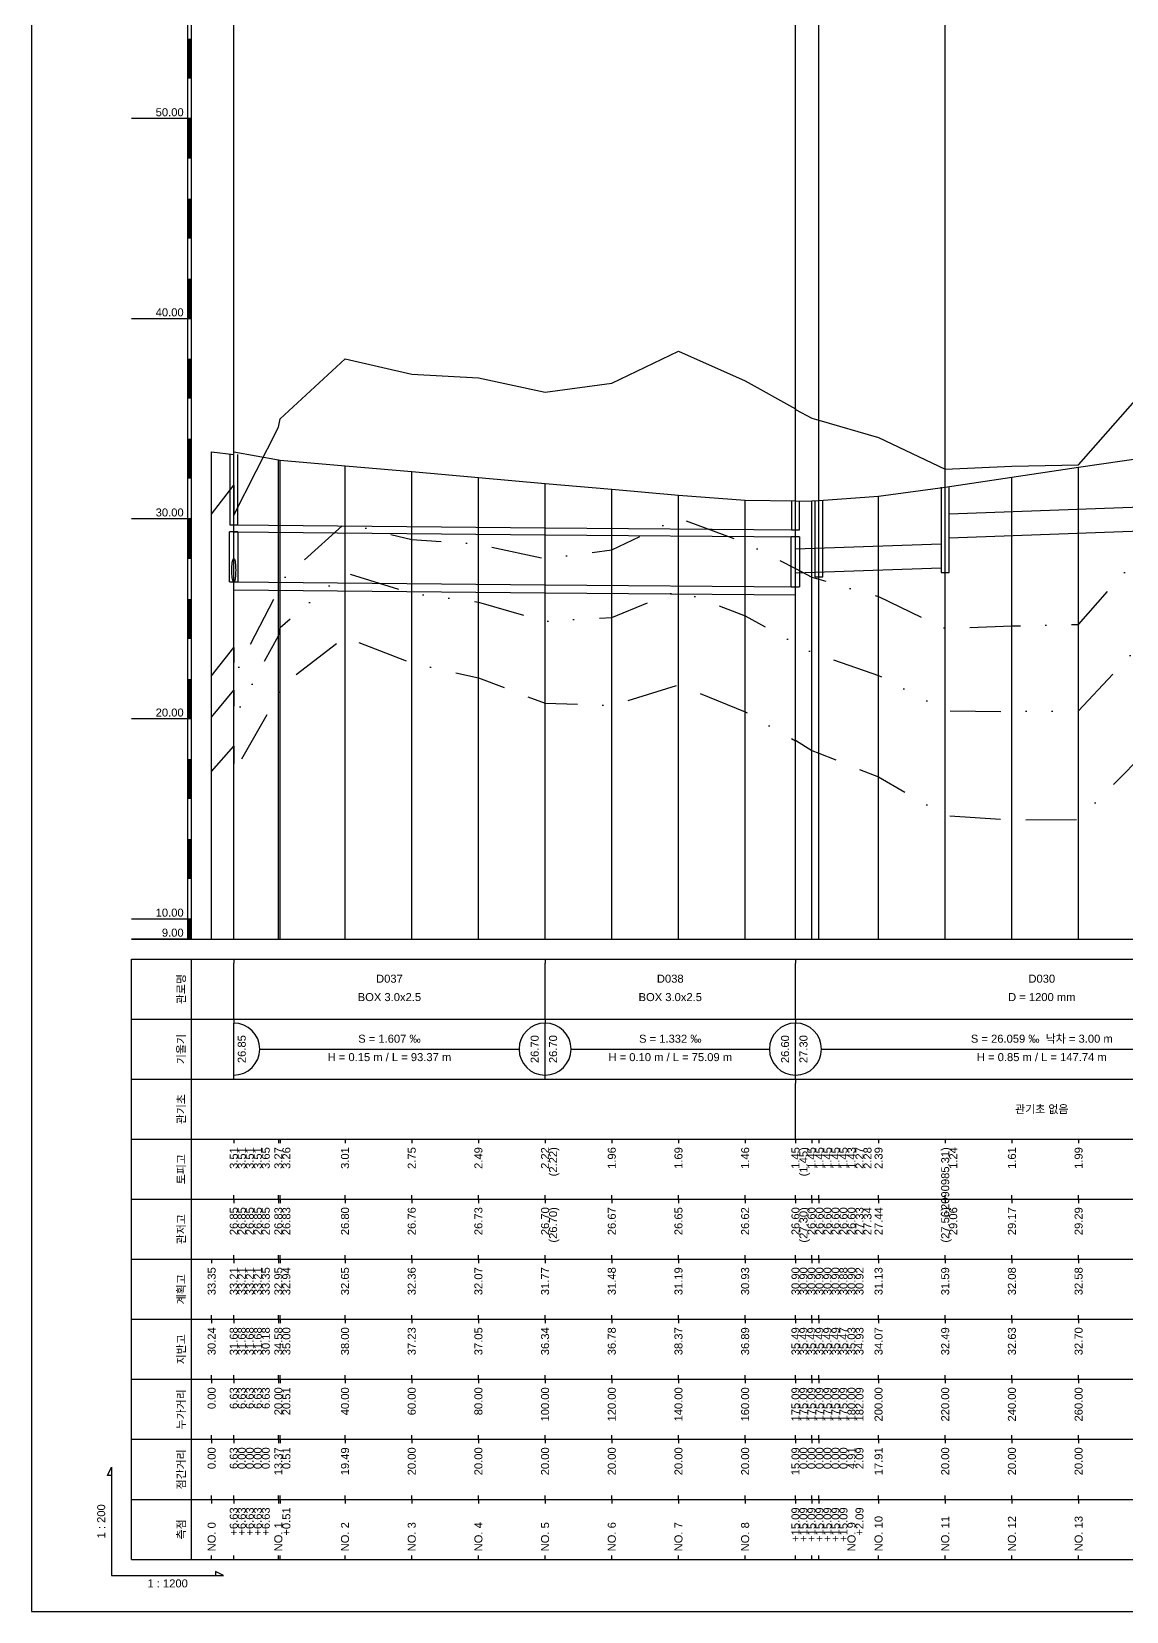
# Model space of a CAD drawing. Header units: millimetres. Extents: x -105495 to 3444, y -108190 to 2013.
# Drawn here: x 20 to 293.6, y -18676 to -18281.2 of the extents above; entities that cross this region are included whole.
import ezdxf
from ezdxf.enums import TextEntityAlignment as Align

# ---------------------------------------------------------------- set-up
doc = ezdxf.new("R2010")
doc.units = ezdxf.units.MM
for name, pattern in [('BORDER', [44.45, 12.7, -6.35, 12.7, -6.35, 0, -6.35]), ('DASHDOT', [25.4, 12.7, -6.35, 0, -6.35]), ('DIVIDE', [31.75, 12.7, -6.35, 0, -6.35, 0, -6.35])]:
    doc.linetypes.add(name, pattern=pattern)
for name, color, linetype in [('KZ_종단_계획선', 1, 'Continuous'), ('KZ_종단_관로', 4, 'Continuous'), ('KZ_종단_깃발', 7, 'Continuous'), ('KZ_종단_도각', 7, 'Continuous'), ('KZ_종단_맨홀', 4, 'Continuous'), ('KZ_종단_수직선', 7, 'Continuous'), ('KZ_종단_암거', 1, 'Continuous'), ('KZ_종단_암선1', 56, 'DASHDOT'), ('KZ_종단_암선2', 4, 'DIVIDE'), ('KZ_종단_암선3', 6, 'BORDER'), ('KZ_종단_원형관', 4, 'Continuous'), ('KZ_종단_지반선', 3, 'Continuous'), ('KZ_종단_테이블문자', 7, 'Continuous'), ('KZ_종단_테이블선', 7, 'Continuous'), ('KZ_종단_폴대', 7, 'Continuous')]:
    doc.layers.add(name, color=color, linetype=linetype)
doc.styles.get("Standard").update_dxf_attribs({"font": 'arial.ttf'})

msp = doc.modelspace()

# ---------------------------------------------------------------- linework, layer by layer
at = {"layer": 'KZ_종단_계획선'}
msp.add_lwpolyline([(65, -18386.27), (70.52, -18386.93), (70.52, -18386.93), (70.52, -18386.93), (70.52, -18386.93), (70.52, -18386.26), (81.67, -18388.25), (82.09, -18388.3), (98.33, -18389.73), (115, -18391.2), (131.67, -18392.66), (148.33, -18394.13), (165, -18395.6), (181.67, -18397.07), (198.33, -18398.37), (210.91, -18398.49), (210.91, -18398.49), (210.91, -18398.49), (210.91, -18398.49), (210.91, -18398.49), (210.91, -18398.49), (210.91, -18398.61), (215, -18398.52), (216.74, -18398.4), (231.67, -18397.36), (248.33, -18395.06), (265, -18392.59), (281.67, -18390.11), (298.33, -18387.64)], dxfattribs=at)
at = {"layer": 'KZ_종단_관로'}
for p, q in [((249.33, -18401.71), (297.33, -18399.98)), ((249.33, -18407.71), (297.33, -18405.98)), ((210.91, -18410.5), (247.33, -18409.21)), ((210.91, -18416.5), (247.33, -18415.21))]:
    msp.add_line(p, q, dxfattribs=at)
for points in [[(70.52, -18404.5), (148.33, -18405.25)], [(70.52, -18406.25), (148.33, -18407)], [(148.33, -18405.25), (210.91, -18405.75)], [(148.33, -18407), (210.91, -18407.5)], [(70.52, -18418.75), (148.33, -18419.5)], [(70.52, -18420.75), (148.33, -18421.5)], [(148.33, -18419.5), (210.91, -18420)], [(148.33, -18421.5), (210.91, -18422)]]:
    msp.add_lwpolyline(points, dxfattribs=at)
at = {"layer": 'KZ_종단_깃발'}
for p, q in [((70.52, -18508), (70.52, -18204.03)), ((210.91, -18508), (210.91, -18204.03)), ((216.74, -18508), (216.74, -18204.03)), ((248.33, -18508), (248.33, -18204.03))]:
    msp.add_line(p, q, dxfattribs=at)
at = {"layer": 'KZ_종단_도각'}
msp.add_lwpolyline([(20, -18676), (861, -18676), (861, -18082), (20, -18082)], close=True, dxfattribs=at)
at = {"layer": 'KZ_종단_맨홀'}
for points in [[(69.52, -18386.93), (69.52, -18404.5), (71.52, -18404.5), (71.52, -18386.93)], [(247.33, -18395.06), (247.33, -18416.43), (249.33, -18416.43), (249.33, -18395.06)], [(209.91, -18398.49), (209.91, -18405.75), (211.91, -18405.75), (211.91, -18398.49)], [(215.74, -18398.4), (215.74, -18417.52), (217.74, -18417.52), (217.74, -18398.4)]]:
    msp.add_lwpolyline(points, dxfattribs=at)
at = {"layer": 'KZ_종단_수직선'}
for p, q in [((65, -18508), (65, -18386.27)), ((70.52, -18508), (70.52, -18386.26)), ((70.52, -18508), (70.52, -18386.93)), ((70.52, -18508), (70.52, -18386.93)), ((70.52, -18508), (70.52, -18386.93)), ((70.52, -18508), (70.52, -18386.93)), ((81.67, -18508), (81.67, -18388.25)), ((82.09, -18508), (82.09, -18388.3)), ((98.33, -18508), (98.33, -18389.73)), ((115, -18508), (115, -18391.2)), ((281.67, -18508), (281.67, -18390.11)), ((131.67, -18508), (131.67, -18392.66)), ((148.33, -18508), (148.33, -18394.13)), ((248.33, -18508), (248.33, -18395.06)), ((265, -18508), (265, -18392.59)), ((165, -18508), (165, -18395.6)), ((181.67, -18508), (181.67, -18397.07)), ((198.33, -18508), (198.33, -18398.37)), ((210.91, -18508), (210.91, -18398.49)), ((210.91, -18508), (210.91, -18398.49)), ((210.91, -18508), (210.91, -18398.49)), ((210.91, -18508), (210.91, -18398.49)), ((210.91, -18508), (210.91, -18398.49)), ((210.91, -18508), (210.91, -18398.49)), ((210.91, -18508), (210.91, -18398.61)), ((215, -18508), (215, -18398.52)), ((216.74, -18508), (216.74, -18398.4)), ((231.67, -18508), (231.67, -18397.36))]:
    msp.add_line(p, q, dxfattribs=at)
at = {"layer": 'KZ_종단_암거'}
for p, q in [((71.57, -18406.25), (69.48, -18406.25)), ((69.48, -18418.75), (69.48, -18406.25)), ((71.57, -18406.25), (71.57, -18418.75)), ((211.95, -18407.5), (209.86, -18407.5)), ((209.86, -18420), (209.86, -18407.5)), ((211.95, -18407.5), (211.95, -18420)), ((69.48, -18418.75), (71.57, -18418.75)), ((209.86, -18420), (211.95, -18420))]:
    msp.add_line(p, q, dxfattribs=at)
at = {"layer": 'KZ_종단_암선1', "flags": 128}
msp.add_lwpolyline([(65, -18442.23), (70.52, -18435.15), (70.52, -18435.15), (70.52, -18435.15), (70.52, -18435.15), (70.52, -18442.49), (81.67, -18420.86), (82.09, -18418.76), (98.33, -18404.08), (115, -18408.19), (131.67, -18409.32), (148.33, -18412.98), (165, -18410.78), (181.67, -18402.77), (198.33, -18408.92), (210.91, -18415.44), (210.91, -18415.44), (210.91, -18415.44), (210.91, -18415.44), (210.91, -18415.44), (210.91, -18415.44), (210.91, -18415.39), (215, -18417.57), (216.74, -18418.07), (231.67, -18422.44), (248.33, -18430.41), (265, -18429.75), (281.67, -18429.39), (298.33, -18410.55), (315, -18391.05), (331.67, -18409.19), (334.02, -18411.05), (348.33, -18427.59), (365, -18428.04), (381.67, -18425.07), (398.33, -18420.04), (415, -18405.69), (417.36, -18401.12), (431.67, -18373.39), (440, -18372.49), (448.33, -18371.59), (465, -18338.08), (481.67, -18318.23), (498.33, -18298), (515, -18284.03), (530.25, -18298.8), (531.67, -18300.17), (548.33, -18331.68), (565, -18341.97), (571.24, -18340.1), (578.84, -18337.42)], dxfattribs=at)
at = {"layer": 'KZ_종단_암선2', "flags": 128}
msp.add_lwpolyline([(65, -18452.59), (70.52, -18445.84), (70.52, -18445.84), (70.52, -18445.84), (70.52, -18445.84), (70.52, -18452.86), (81.67, -18432.21), (82.09, -18430.13), (98.33, -18416.42), (115, -18421.57), (131.67, -18423.8), (148.33, -18428.62), (165, -18427.62), (181.67, -18420.85), (198.33, -18427.24), (210.91, -18434.14), (210.91, -18434.14), (210.91, -18434.14), (210.91, -18434.14), (210.91, -18434.14), (210.91, -18434.14), (210.91, -18434), (215, -18436.38), (216.74, -18436.98), (231.67, -18442.11), (248.33, -18450.94), (265, -18451.14), (281.67, -18450.94), (298.33, -18433.14), (315, -18414.18), (331.67, -18432.6), (334.02, -18434.5), (348.33, -18451.27), (365, -18451.99), (381.67, -18449.31), (398.33, -18444.55), (415, -18430.48), (417.36, -18425.95), (431.67, -18398.46), (440, -18397.7), (448.33, -18396.94), (465, -18363.71), (481.67, -18344.14), (498.33, -18324.19), (515, -18310.5), (530.25, -18325.52), (531.67, -18326.91), (548.33, -18358.7), (565, -18368.47), (571.24, -18366.04), (578.84, -18362.68)], dxfattribs=at)
at = {"layer": 'KZ_종단_암선3', "flags": 128}
msp.add_lwpolyline([(65, -18466.14), (70.52, -18459.81), (70.52, -18459.81), (70.52, -18459.81), (70.52, -18459.81), (70.52, -18466.43), (81.67, -18447.05), (82.09, -18445), (98.33, -18432.55), (115, -18439.06), (131.67, -18442.73), (148.33, -18449.06), (165, -18449.64), (181.67, -18444.5), (198.33, -18451.19), (210.91, -18458.49), (210.91, -18458.49), (210.91, -18458.49), (210.91, -18458.49), (210.91, -18458.49), (210.91, -18458.49), (210.91, -18458.27), (215, -18460.86), (216.74, -18461.55), (231.67, -18467.47), (248.33, -18477.17), (265, -18478.25), (281.67, -18478.09), (298.33, -18461.39), (315, -18442.91), (331.67, -18461.51), (334.02, -18463.44), (348.33, -18480.36), (365, -18481.27), (381.67, -18478.76), (398.33, -18474.19), (415, -18460.3), (417.36, -18455.79), (431.67, -18428.45), (440, -18427.78), (448.33, -18427.11), (465, -18394.07), (481.67, -18374.67), (498.33, -18354.9), (515, -18341.39), (530.25, -18356.58), (531.67, -18357.99), (548.33, -18389.95), (565, -18399.04), (571.24, -18395.97), (578.84, -18391.83)], dxfattribs=at)
at = {"layer": 'KZ_종단_원형관'}
for p, q in [((70.05, -18415.33), (70.07, -18414.84)), ((70.07, -18414.84), (70.1, -18414.38)), ((70.1, -18414.38), (70.15, -18413.97)), ((70.15, -18413.97), (70.21, -18413.61)), ((70.21, -18413.61), (70.28, -18413.32)), ((70.28, -18413.32), (70.36, -18413.11)), ((70.36, -18413.11), (70.44, -18412.97)), ((70.44, -18412.97), (70.52, -18412.93)), ((70.52, -18412.93), (70.61, -18412.97)), ((70.61, -18412.97), (70.69, -18413.11)), ((70.69, -18413.11), (70.77, -18413.32)), ((70.77, -18413.32), (70.84, -18413.61)), ((70.84, -18413.61), (70.9, -18413.97)), ((70.9, -18413.97), (70.94, -18414.38)), ((70.94, -18414.38), (70.98, -18414.84)), ((70.98, -18414.84), (71, -18415.33)), ((70.04, -18415.84), (70.05, -18415.33)), ((70.05, -18416.35), (70.04, -18415.84)), ((70.07, -18416.84), (70.05, -18416.35)), ((70.1, -18417.29), (70.07, -18416.84)), ((70.15, -18417.71), (70.1, -18417.29)), ((70.21, -18418.07), (70.15, -18417.71)), ((70.28, -18418.36), (70.21, -18418.07)), ((70.36, -18418.57), (70.28, -18418.36)), ((70.44, -18418.71), (70.36, -18418.57)), ((70.52, -18418.75), (70.44, -18418.71)), ((70.61, -18418.71), (70.52, -18418.75)), ((70.69, -18418.57), (70.61, -18418.71)), ((70.77, -18418.36), (70.69, -18418.57)), ((70.84, -18418.07), (70.77, -18418.36)), ((70.9, -18417.71), (70.84, -18418.07)), ((70.94, -18417.29), (70.9, -18417.71)), ((70.98, -18416.84), (70.94, -18417.29)), ((71, -18416.35), (70.98, -18416.84)), ((71, -18415.33), (71.01, -18415.84)), ((71.01, -18415.84), (71, -18416.35))]:
    msp.add_line(p, q, dxfattribs=at)
at = {"layer": 'KZ_종단_지반선', "flags": 128}
msp.add_lwpolyline([(65, -18401.82), (70.52, -18394.62), (70.52, -18394.62), (70.52, -18394.62), (70.52, -18394.62), (70.52, -18402.09), (81.67, -18380.11), (82.09, -18378), (98.33, -18363), (115, -18366.83), (131.67, -18367.77), (148.33, -18371.32), (165, -18369.09), (181.67, -18361.14), (198.33, -18368.54), (210.91, -18375.55), (210.91, -18375.55), (210.91, -18375.55), (210.91, -18375.55), (210.91, -18375.55), (210.91, -18375.55), (210.91, -18375.67), (215, -18377.83), (216.74, -18378.33), (231.67, -18382.64), (248.33, -18390.55), (265, -18389.84), (281.67, -18389.49), (298.33, -18370.58)], dxfattribs=at)
at = {"layer": 'KZ_종단_테이블문자'}
for p, q in [((70.52, -18513), (70.52, -18514)), ((148.33, -18513), (148.33, -18514)), ((148.33, -18513), (148.33, -18514)), ((210.91, -18513), (210.91, -18514)), ((210.91, -18513), (210.91, -18514)), ((70.52, -18527), (70.52, -18514)), ((148.33, -18527), (148.33, -18514)), ((148.33, -18527), (148.33, -18514)), ((210.91, -18527), (210.91, -18514)), ((210.91, -18527), (210.91, -18514)), ((70.52, -18528), (70.52, -18527)), ((70.52, -18528), (70.52, -18529)), ((70.52, -18542), (70.52, -18529)), ((148.33, -18528), (148.33, -18527)), ((148.33, -18528), (148.33, -18527)), ((148.33, -18528), (148.33, -18529)), ((148.33, -18528), (148.33, -18529)), ((148.33, -18542), (148.33, -18529)), ((148.33, -18542), (148.33, -18529)), ((210.91, -18528), (210.91, -18527)), ((210.91, -18528), (210.91, -18527)), ((210.91, -18528), (210.91, -18529)), ((210.91, -18528), (210.91, -18529)), ((210.91, -18542), (210.91, -18529)), ((210.91, -18542), (210.91, -18529)), ((76.94, -18535.5), (141.92, -18535.5)), ((154.75, -18535.5), (204.49, -18535.5)), ((217.32, -18535.5), (327.61, -18535.5)), ((70.52, -18543), (70.52, -18542)), ((148.33, -18543), (148.33, -18542)), ((148.33, -18543), (148.33, -18542)), ((210.91, -18543), (210.91, -18542)), ((210.91, -18543), (210.91, -18542)), ((210.91, -18543), (210.91, -18544)), ((210.91, -18557), (210.91, -18544)), ((210.91, -18558), (210.91, -18557))]:
    msp.add_line(p, q, dxfattribs=at)
for centre, start, end in [((70.52, -18535.5), 270, 90), ((148.33, -18535.5), 90, 270), ((148.33, -18535.5), 270, 90), ((210.91, -18535.5), 90, 270), ((210.91, -18535.5), 270, 90)]:
    msp.add_arc(centre, 6.5, start, end, dxfattribs=at)
at = {"layer": 'KZ_종단_테이블선'}
for p, q in [((45, -18508), (583.84, -18508)), ((45, -18528), (45, -18513)), ((45, -18513), (583.84, -18513)), ((60, -18528), (60, -18513)), ((45, -18543), (45, -18528)), ((45, -18528), (583.84, -18528)), ((60, -18543), (60, -18528)), ((45, -18558), (45, -18543)), ((45, -18543), (583.84, -18543)), ((60, -18558), (60, -18543)), ((45, -18573), (45, -18558)), ((45, -18558), (583.84, -18558)), ((60, -18573), (60, -18558)), ((70.52, -18558), (70.52, -18559)), ((70.52, -18558), (70.52, -18559)), ((70.52, -18558), (70.52, -18559)), ((70.52, -18558), (70.52, -18559)), ((70.52, -18558), (70.52, -18559)), ((81.67, -18558), (81.67, -18559)), ((82.09, -18558), (82.09, -18559)), ((98.33, -18558), (98.33, -18559)), ((115, -18558), (115, -18559)), ((131.67, -18558), (131.67, -18559)), ((148.33, -18558), (148.33, -18559)), ((165, -18558), (165, -18559)), ((181.67, -18558), (181.67, -18559)), ((198.33, -18558), (198.33, -18559)), ((210.91, -18558), (210.91, -18559)), ((210.91, -18558), (210.91, -18559)), ((210.91, -18558), (210.91, -18559)), ((210.91, -18558), (210.91, -18559)), ((210.91, -18558), (210.91, -18559)), ((210.91, -18558), (210.91, -18559)), ((210.91, -18558), (210.91, -18559)), ((215, -18558), (215, -18559)), ((216.74, -18558), (216.74, -18559)), ((231.67, -18558), (231.67, -18559)), ((248.33, -18558), (248.33, -18559)), ((265, -18558), (265, -18559)), ((281.67, -18558), (281.67, -18559)), ((70.52, -18573), (70.52, -18572)), ((70.52, -18573), (70.52, -18572)), ((70.52, -18573), (70.52, -18572)), ((70.52, -18573), (70.52, -18572)), ((70.52, -18573), (70.52, -18572)), ((81.67, -18573), (81.67, -18572)), ((82.09, -18573), (82.09, -18572)), ((98.33, -18573), (98.33, -18572)), ((115, -18573), (115, -18572)), ((131.67, -18573), (131.67, -18572)), ((148.33, -18573), (148.33, -18572)), ((165, -18573), (165, -18572)), ((181.67, -18573), (181.67, -18572)), ((198.33, -18573), (198.33, -18572)), ((210.91, -18573), (210.91, -18572)), ((210.91, -18573), (210.91, -18572)), ((210.91, -18573), (210.91, -18572)), ((210.91, -18573), (210.91, -18572)), ((210.91, -18573), (210.91, -18572)), ((210.91, -18573), (210.91, -18572)), ((210.91, -18573), (210.91, -18572)), ((215, -18573), (215, -18572)), ((216.74, -18573), (216.74, -18572)), ((231.67, -18573), (231.67, -18572)), ((248.33, -18573), (248.33, -18572)), ((265, -18573), (265, -18572)), ((281.67, -18573), (281.67, -18572)), ((45, -18588), (45, -18573)), ((45, -18573), (583.84, -18573)), ((60, -18588), (60, -18573)), ((70.52, -18573), (70.52, -18574)), ((70.52, -18573), (70.52, -18574)), ((70.52, -18573), (70.52, -18574)), ((70.52, -18573), (70.52, -18574)), ((70.52, -18573), (70.52, -18574)), ((81.67, -18573), (81.67, -18574)), ((82.09, -18573), (82.09, -18574)), ((98.33, -18573), (98.33, -18574)), ((115, -18573), (115, -18574)), ((131.67, -18573), (131.67, -18574)), ((148.33, -18573), (148.33, -18574)), ((165, -18573), (165, -18574)), ((181.67, -18573), (181.67, -18574)), ((198.33, -18573), (198.33, -18574)), ((210.91, -18573), (210.91, -18574)), ((210.91, -18573), (210.91, -18574)), ((210.91, -18573), (210.91, -18574)), ((210.91, -18573), (210.91, -18574)), ((210.91, -18573), (210.91, -18574)), ((210.91, -18573), (210.91, -18574)), ((210.91, -18573), (210.91, -18574)), ((215, -18573), (215, -18574)), ((216.74, -18573), (216.74, -18574)), ((231.67, -18573), (231.67, -18574)), ((248.33, -18573), (248.33, -18574)), ((265, -18573), (265, -18574)), ((281.67, -18573), (281.67, -18574)), ((45, -18603), (45, -18588)), ((45, -18588), (583.84, -18588)), ((60, -18603), (60, -18588)), ((65, -18588), (65, -18589)), ((70.52, -18588), (70.52, -18587)), ((70.52, -18588), (70.52, -18587)), ((70.52, -18588), (70.52, -18587)), ((70.52, -18588), (70.52, -18587)), ((70.52, -18588), (70.52, -18587)), ((70.52, -18588), (70.52, -18589)), ((70.52, -18588), (70.52, -18589)), ((70.52, -18588), (70.52, -18589)), ((70.52, -18588), (70.52, -18589)), ((70.52, -18588), (70.52, -18589)), ((81.67, -18588), (81.67, -18587)), ((81.67, -18588), (81.67, -18589)), ((82.09, -18588), (82.09, -18587)), ((82.09, -18588), (82.09, -18589)), ((98.33, -18588), (98.33, -18587)), ((98.33, -18588), (98.33, -18589)), ((115, -18588), (115, -18587)), ((115, -18588), (115, -18589)), ((131.67, -18588), (131.67, -18587)), ((131.67, -18588), (131.67, -18589)), ((148.33, -18588), (148.33, -18587)), ((148.33, -18588), (148.33, -18589)), ((165, -18588), (165, -18587)), ((165, -18588), (165, -18589)), ((181.67, -18588), (181.67, -18587)), ((181.67, -18588), (181.67, -18589)), ((198.33, -18588), (198.33, -18587)), ((198.33, -18588), (198.33, -18589)), ((210.91, -18588), (210.91, -18587)), ((210.91, -18588), (210.91, -18587)), ((210.91, -18588), (210.91, -18587)), ((210.91, -18588), (210.91, -18587)), ((210.91, -18588), (210.91, -18587)), ((210.91, -18588), (210.91, -18587)), ((210.91, -18588), (210.91, -18587)), ((210.91, -18588), (210.91, -18589)), ((210.91, -18588), (210.91, -18589)), ((210.91, -18588), (210.91, -18589)), ((210.91, -18588), (210.91, -18589)), ((210.91, -18588), (210.91, -18589)), ((210.91, -18588), (210.91, -18589)), ((210.91, -18588), (210.91, -18589)), ((215, -18588), (215, -18587)), ((215, -18588), (215, -18589)), ((216.74, -18588), (216.74, -18587)), ((216.74, -18588), (216.74, -18589)), ((231.67, -18588), (231.67, -18587)), ((231.67, -18588), (231.67, -18589)), ((248.33, -18588), (248.33, -18587)), ((248.33, -18588), (248.33, -18589)), ((265, -18588), (265, -18587)), ((265, -18588), (265, -18589)), ((281.67, -18588), (281.67, -18587)), ((281.67, -18588), (281.67, -18589)), ((45, -18618), (45, -18603)), ((45, -18603), (583.84, -18603)), ((60, -18618), (60, -18603)), ((65, -18603), (65, -18602)), ((65, -18603), (65, -18604)), ((70.52, -18603), (70.52, -18602)), ((70.52, -18603), (70.52, -18602)), ((70.52, -18603), (70.52, -18602)), ((70.52, -18603), (70.52, -18602)), ((70.52, -18603), (70.52, -18602)), ((70.52, -18603), (70.52, -18604)), ((70.52, -18603), (70.52, -18604)), ((70.52, -18603), (70.52, -18604)), ((70.52, -18603), (70.52, -18604)), ((70.52, -18603), (70.52, -18604)), ((81.67, -18603), (81.67, -18602)), ((81.67, -18603), (81.67, -18604)), ((82.09, -18603), (82.09, -18602)), ((82.09, -18603), (82.09, -18604)), ((98.33, -18603), (98.33, -18602)), ((98.33, -18603), (98.33, -18604)), ((115, -18603), (115, -18602)), ((115, -18603), (115, -18604)), ((131.67, -18603), (131.67, -18602)), ((131.67, -18603), (131.67, -18604)), ((148.33, -18603), (148.33, -18602)), ((148.33, -18603), (148.33, -18604)), ((165, -18603), (165, -18602)), ((165, -18603), (165, -18604)), ((181.67, -18603), (181.67, -18602)), ((181.67, -18603), (181.67, -18604)), ((198.33, -18603), (198.33, -18602)), ((198.33, -18603), (198.33, -18604)), ((210.91, -18603), (210.91, -18602)), ((210.91, -18603), (210.91, -18602)), ((210.91, -18603), (210.91, -18602)), ((210.91, -18603), (210.91, -18602)), ((210.91, -18603), (210.91, -18602)), ((210.91, -18603), (210.91, -18602)), ((210.91, -18603), (210.91, -18602)), ((210.91, -18603), (210.91, -18604)), ((210.91, -18603), (210.91, -18604)), ((210.91, -18603), (210.91, -18604)), ((210.91, -18603), (210.91, -18604)), ((210.91, -18603), (210.91, -18604)), ((210.91, -18603), (210.91, -18604)), ((210.91, -18603), (210.91, -18604)), ((215, -18603), (215, -18602)), ((215, -18603), (215, -18604)), ((216.74, -18603), (216.74, -18602)), ((216.74, -18603), (216.74, -18604)), ((231.67, -18603), (231.67, -18602)), ((231.67, -18603), (231.67, -18604)), ((248.33, -18603), (248.33, -18602)), ((248.33, -18603), (248.33, -18604)), ((265, -18603), (265, -18602)), ((265, -18603), (265, -18604)), ((281.67, -18603), (281.67, -18602)), ((281.67, -18603), (281.67, -18604)), ((45, -18633), (45, -18618)), ((45, -18618), (583.84, -18618)), ((60, -18633), (60, -18618)), ((65, -18618), (65, -18617)), ((65, -18618), (65, -18619)), ((70.52, -18618), (70.52, -18617)), ((70.52, -18618), (70.52, -18617)), ((70.52, -18618), (70.52, -18617)), ((70.52, -18618), (70.52, -18617)), ((70.52, -18618), (70.52, -18617)), ((70.52, -18618), (70.52, -18619)), ((70.52, -18618), (70.52, -18619)), ((70.52, -18618), (70.52, -18619)), ((70.52, -18618), (70.52, -18619)), ((70.52, -18618), (70.52, -18619)), ((81.67, -18618), (81.67, -18617)), ((81.67, -18618), (81.67, -18619)), ((82.09, -18618), (82.09, -18617)), ((82.09, -18618), (82.09, -18619)), ((98.33, -18618), (98.33, -18617)), ((98.33, -18618), (98.33, -18619)), ((115, -18618), (115, -18617)), ((115, -18618), (115, -18619)), ((131.67, -18618), (131.67, -18617)), ((131.67, -18618), (131.67, -18619)), ((148.33, -18618), (148.33, -18617)), ((148.33, -18618), (148.33, -18619)), ((165, -18618), (165, -18617)), ((165, -18618), (165, -18619)), ((181.67, -18618), (181.67, -18617)), ((181.67, -18618), (181.67, -18619)), ((198.33, -18618), (198.33, -18617)), ((198.33, -18618), (198.33, -18619)), ((210.91, -18618), (210.91, -18617)), ((210.91, -18618), (210.91, -18617)), ((210.91, -18618), (210.91, -18617)), ((210.91, -18618), (210.91, -18617)), ((210.91, -18618), (210.91, -18617)), ((210.91, -18618), (210.91, -18617)), ((210.91, -18618), (210.91, -18617)), ((210.91, -18618), (210.91, -18619)), ((210.91, -18618), (210.91, -18619)), ((210.91, -18618), (210.91, -18619)), ((210.91, -18618), (210.91, -18619)), ((210.91, -18618), (210.91, -18619)), ((210.91, -18618), (210.91, -18619)), ((210.91, -18618), (210.91, -18619)), ((215, -18618), (215, -18617)), ((215, -18618), (215, -18619)), ((216.74, -18618), (216.74, -18617)), ((216.74, -18618), (216.74, -18619)), ((231.67, -18618), (231.67, -18617)), ((231.67, -18618), (231.67, -18619)), ((248.33, -18618), (248.33, -18617)), ((248.33, -18618), (248.33, -18619)), ((265, -18618), (265, -18617)), ((265, -18618), (265, -18619)), ((281.67, -18618), (281.67, -18617)), ((281.67, -18618), (281.67, -18619)), ((65, -18633), (65, -18632)), ((70.52, -18633), (70.52, -18632)), ((70.52, -18633), (70.52, -18632)), ((70.52, -18633), (70.52, -18632)), ((70.52, -18633), (70.52, -18632)), ((70.52, -18633), (70.52, -18632)), ((81.67, -18633), (81.67, -18632)), ((82.09, -18633), (82.09, -18632)), ((98.33, -18633), (98.33, -18632)), ((115, -18633), (115, -18632)), ((131.67, -18633), (131.67, -18632)), ((148.33, -18633), (148.33, -18632)), ((165, -18633), (165, -18632)), ((181.67, -18633), (181.67, -18632)), ((198.33, -18633), (198.33, -18632)), ((210.91, -18633), (210.91, -18632)), ((210.91, -18633), (210.91, -18632)), ((210.91, -18633), (210.91, -18632)), ((210.91, -18633), (210.91, -18632)), ((210.91, -18633), (210.91, -18632)), ((210.91, -18633), (210.91, -18632)), ((210.91, -18633), (210.91, -18632)), ((215, -18633), (215, -18632)), ((216.74, -18633), (216.74, -18632)), ((231.67, -18633), (231.67, -18632)), ((248.33, -18633), (248.33, -18632)), ((265, -18633), (265, -18632)), ((281.67, -18633), (281.67, -18632)), ((45, -18648), (45, -18633)), ((45, -18633), (583.84, -18633)), ((60, -18648), (60, -18633)), ((65, -18633), (65, -18634)), ((70.52, -18633), (70.52, -18634)), ((70.52, -18633), (70.52, -18634)), ((70.52, -18633), (70.52, -18634)), ((70.52, -18633), (70.52, -18634)), ((70.52, -18633), (70.52, -18634)), ((81.67, -18633), (81.67, -18634)), ((82.09, -18633), (82.09, -18634)), ((98.33, -18633), (98.33, -18634)), ((115, -18633), (115, -18634)), ((131.67, -18633), (131.67, -18634)), ((148.33, -18633), (148.33, -18634)), ((165, -18633), (165, -18634)), ((181.67, -18633), (181.67, -18634)), ((198.33, -18633), (198.33, -18634)), ((210.91, -18633), (210.91, -18634)), ((210.91, -18633), (210.91, -18634)), ((210.91, -18633), (210.91, -18634)), ((210.91, -18633), (210.91, -18634)), ((210.91, -18633), (210.91, -18634)), ((210.91, -18633), (210.91, -18634)), ((210.91, -18633), (210.91, -18634)), ((215, -18633), (215, -18634)), ((216.74, -18633), (216.74, -18634)), ((231.67, -18633), (231.67, -18634)), ((248.33, -18633), (248.33, -18634)), ((265, -18633), (265, -18634)), ((281.67, -18633), (281.67, -18634)), ((65, -18648), (65, -18647)), ((70.52, -18648), (70.52, -18647)), ((70.52, -18648), (70.52, -18647)), ((70.52, -18648), (70.52, -18647)), ((70.52, -18648), (70.52, -18647)), ((70.52, -18648), (70.52, -18647)), ((81.67, -18648), (81.67, -18647)), ((82.09, -18648), (82.09, -18647)), ((98.33, -18648), (98.33, -18647)), ((115, -18648), (115, -18647)), ((131.67, -18648), (131.67, -18647)), ((148.33, -18648), (148.33, -18647)), ((165, -18648), (165, -18647)), ((181.67, -18648), (181.67, -18647)), ((198.33, -18648), (198.33, -18647)), ((210.91, -18648), (210.91, -18647)), ((210.91, -18648), (210.91, -18647)), ((210.91, -18648), (210.91, -18647)), ((210.91, -18648), (210.91, -18647)), ((210.91, -18648), (210.91, -18647)), ((210.91, -18648), (210.91, -18647)), ((210.91, -18648), (210.91, -18647)), ((215, -18648), (215, -18647)), ((216.74, -18648), (216.74, -18647)), ((231.67, -18648), (231.67, -18647)), ((248.33, -18648), (248.33, -18647)), ((265, -18648), (265, -18647)), ((281.67, -18648), (281.67, -18647)), ((45, -18663), (45, -18648)), ((45, -18648), (583.84, -18648)), ((60, -18663), (60, -18648)), ((65, -18648), (65, -18649)), ((70.52, -18648), (70.52, -18649)), ((70.52, -18648), (70.52, -18649)), ((70.52, -18648), (70.52, -18649)), ((70.52, -18648), (70.52, -18649)), ((70.52, -18648), (70.52, -18649)), ((81.67, -18648), (81.67, -18649)), ((82.09, -18648), (82.09, -18649)), ((98.33, -18648), (98.33, -18649)), ((115, -18648), (115, -18649)), ((131.67, -18648), (131.67, -18649)), ((148.33, -18648), (148.33, -18649)), ((165, -18648), (165, -18649)), ((181.67, -18648), (181.67, -18649)), ((198.33, -18648), (198.33, -18649)), ((210.91, -18648), (210.91, -18649)), ((210.91, -18648), (210.91, -18649)), ((210.91, -18648), (210.91, -18649)), ((210.91, -18648), (210.91, -18649)), ((210.91, -18648), (210.91, -18649)), ((210.91, -18648), (210.91, -18649)), ((210.91, -18648), (210.91, -18649)), ((215, -18648), (215, -18649)), ((216.74, -18648), (216.74, -18649)), ((231.67, -18648), (231.67, -18649)), ((248.33, -18648), (248.33, -18649)), ((265, -18648), (265, -18649)), ((281.67, -18648), (281.67, -18649)), ((45, -18663), (583.84, -18663)), ((65, -18663), (65, -18662)), ((70.52, -18663), (70.52, -18662)), ((70.52, -18663), (70.52, -18662)), ((70.52, -18663), (70.52, -18662)), ((70.52, -18663), (70.52, -18662)), ((70.52, -18663), (70.52, -18662)), ((81.67, -18663), (81.67, -18662)), ((82.09, -18663), (82.09, -18662)), ((98.33, -18663), (98.33, -18662)), ((115, -18663), (115, -18662)), ((131.67, -18663), (131.67, -18662)), ((148.33, -18663), (148.33, -18662)), ((165, -18663), (165, -18662)), ((181.67, -18663), (181.67, -18662)), ((198.33, -18663), (198.33, -18662)), ((210.91, -18663), (210.91, -18662)), ((210.91, -18663), (210.91, -18662)), ((210.91, -18663), (210.91, -18662)), ((210.91, -18663), (210.91, -18662)), ((210.91, -18663), (210.91, -18662)), ((210.91, -18663), (210.91, -18662)), ((210.91, -18663), (210.91, -18662)), ((215, -18663), (215, -18662)), ((216.74, -18663), (216.74, -18662)), ((231.67, -18663), (231.67, -18662)), ((248.33, -18663), (248.33, -18662)), ((265, -18663), (265, -18662)), ((281.67, -18663), (281.67, -18662))]:
    msp.add_line(p, q, dxfattribs=at)
msp.add_lwpolyline([(40, -18642), (39, -18642), (40, -18640), (40, -18667), (68, -18667), (66, -18666), (66, -18667)], dxfattribs=at)
at = {"layer": 'KZ_종단_폴대'}
for p, q in [((60, -18303), (45, -18303)), ((60, -18353), (45, -18353)), ((60, -18403), (45, -18403)), ((60, -18453), (45, -18453)), ((60, -18503), (45, -18503)), ((60, -18508), (45, -18508))]:
    msp.add_line(p, q, dxfattribs=at)
msp.add_lwpolyline([(60, -18508), (60, -18198), (59, -18198), (59, -18508), (60, -18508)], dxfattribs=at)
at = {"layer": 'KZ_종단_폴대', "const_width": 1}
for points in [[(59.5, -18293), (59.5, -18283)], [(59.5, -18313), (59.5, -18303)], [(59.5, -18333), (59.5, -18323)], [(59.5, -18353), (59.5, -18343)], [(59.5, -18373), (59.5, -18363)], [(59.5, -18393), (59.5, -18383)], [(59.5, -18413), (59.5, -18403)], [(59.5, -18433), (59.5, -18423)], [(59.5, -18453), (59.5, -18443)], [(59.5, -18473), (59.5, -18463)], [(59.5, -18493), (59.5, -18483)], [(59.5, -18508), (59.5, -18503)]]:
    msp.add_lwpolyline(points, dxfattribs=at)

# ---------------------------------------------------------------- texts
at = {"layer": 'KZ_종단_테이블문자'}
for s, p in [('D037', (109.43, -18519.5)), ('D038', (179.62, -18519.5)), ('D030', (272.47, -18519.5)), ('S = 1.607 ‰', (109.43, -18534.5)), ('S = 1.332 ‰', (179.62, -18534.5)), ('S = 26.059 ‰  낙차 = 3.00 m', (272.47, -18534.5))]:
    msp.add_text(s, height=2, dxfattribs=at).set_placement(p, align=Align.BOTTOM_CENTER)
for s, p in [('BOX 3.0x2.5', (109.43, -18521.5)), ('BOX 3.0x2.5', (179.62, -18521.5)), ('D = 1200 mm', (272.47, -18521.5)), ('H = 0.15 m / L = 93.37 m', (109.43, -18536.5)), ('H = 0.10 m / L = 75.09 m', (179.62, -18536.5)), ('H = 0.85 m / L = 147.74 m', (272.47, -18536.5))]:
    msp.add_text(s, height=2, dxfattribs=at).set_placement(p, align=Align.TOP_CENTER)
for s, p in [('26.85', (71.52, -18535.5)), ('26.70', (149.33, -18535.5)), ('27.30', (211.91, -18535.5))]:
    msp.add_text(s, height=2, rotation=90, dxfattribs=at).set_placement(p, align=Align.TOP_CENTER)
for s, p in [('26.70', (147.33, -18535.5)), ('26.60', (209.91, -18535.5))]:
    msp.add_text(s, height=2, rotation=90, dxfattribs=at).set_placement(p, align=Align.BOTTOM_CENTER)
msp.add_text('관기초 없음', height=2, dxfattribs=at).set_placement((272.47, -18550.5), align=Align.MIDDLE_CENTER)
for s, p in [('3.51', (70.52, -18560)), ('3.51', (72.52, -18560)), ('3.51', (74.52, -18560)), ('3.51', (76.52, -18560)), ('3.65', (78.52, -18560)), ('3.27', (81.67, -18560)), ('3.26', (83.67, -18560)), ('3.01', (98.33, -18560)), ('2.75', (115, -18560)), ('2.49', (131.67, -18560)), ('2.22', (148.33, -18560)), ('(2.22)', (150.33, -18560)), ('1.96', (165, -18560)), ('1.69', (181.67, -18560)), ('1.46', (198.33, -18560)), ('1.45', (210.91, -18560)), ('(1.45)', (212.91, -18560)), ('1.45', (214.91, -18560)), ('1.45', (216.91, -18560)), ('1.45', (218.91, -18560)), ('1.45', (220.91, -18560)), ('1.45', (222.91, -18560)), ('1.43', (224.91, -18560)), ('2.27', (226.91, -18560)), ('2.28', (228.91, -18560)), ('2.39', (231.67, -18560)), ('(-2090985.31)', (248.33, -18560)), ('1.24', (250.33, -18560)), ('1.61', (265, -18560)), ('1.99', (281.67, -18560)), ('26.85', (70.52, -18575)), ('26.85', (72.52, -18575)), ('26.85', (74.52, -18575)), ('26.85', (76.52, -18575)), ('26.85', (78.52, -18575)), ('26.83', (81.67, -18575)), ('26.83', (83.67, -18575)), ('26.80', (98.33, -18575)), ('26.76', (115, -18575)), ('26.73', (131.67, -18575)), ('26.70', (148.33, -18575)), ('(26.70)', (150.33, -18575)), ('26.67', (165, -18575)), ('26.65', (181.67, -18575)), ('26.62', (198.33, -18575)), ('26.60', (210.91, -18575)), ('(27.30)', (212.91, -18575)), ('26.60', (214.91, -18575)), ('26.60', (216.91, -18575)), ('26.60', (218.91, -18575)), ('26.60', (220.91, -18575)), ('26.60', (222.91, -18575)), ('26.60', (224.91, -18575)), ('27.33', (226.91, -18575)), ('27.34', (228.91, -18575)), ('27.44', (231.67, -18575)), ('(27.56)', (248.33, -18575)), ('29.06', (250.33, -18575)), ('29.17', (265, -18575)), ('29.29', (281.67, -18575)), ('33.35', (65, -18590)), ('33.21', (70.52, -18590)), ('33.21', (72.52, -18590)), ('33.21', (74.52, -18590)), ('33.21', (76.52, -18590)), ('33.35', (78.52, -18590)), ('32.95', (81.67, -18590)), ('32.94', (83.67, -18590)), ('32.65', (98.33, -18590)), ('32.36', (115, -18590)), ('32.07', (131.67, -18590)), ('31.77', (148.33, -18590)), ('31.48', (165, -18590)), ('31.19', (181.67, -18590)), ('30.93', (198.33, -18590)), ('30.90', (210.91, -18590)), ('30.90', (212.91, -18590)), ('30.90', (214.91, -18590)), ('30.90', (216.91, -18590)), ('30.90', (218.91, -18590)), ('30.90', (220.91, -18590)), ('30.88', (222.91, -18590)), ('30.90', (224.91, -18590)), ('30.92', (226.91, -18590)), ('31.13', (231.67, -18590)), ('31.59', (248.33, -18590)), ('32.08', (265, -18590)), ('32.58', (281.67, -18590)), ('30.24', (65, -18605)), ('31.68', (70.52, -18605)), ('31.68', (72.52, -18605)), ('31.68', (74.52, -18605)), ('31.68', (76.52, -18605)), ('30.18', (78.52, -18605)), ('34.58', (81.67, -18605)), ('35.00', (83.67, -18605)), ('38.00', (98.33, -18605)), ('37.23', (115, -18605)), ('37.05', (131.67, -18605)), ('36.34', (148.33, -18605)), ('36.78', (165, -18605)), ('38.37', (181.67, -18605)), ('36.89', (198.33, -18605)), ('35.49', (210.91, -18605)), ('35.49', (212.91, -18605)), ('35.49', (214.91, -18605)), ('35.49', (216.91, -18605)), ('35.49', (218.91, -18605)), ('35.49', (220.91, -18605)), ('35.47', (222.91, -18605)), ('35.03', (224.91, -18605)), ('34.93', (226.91, -18605)), ('34.07', (231.67, -18605)), ('32.49', (248.33, -18605)), ('32.63', (265, -18605)), ('32.70', (281.67, -18605)), ('0.00', (65, -18620)), ('6.63', (70.52, -18620)), ('6.63', (72.52, -18620)), ('6.63', (74.52, -18620)), ('6.63', (76.52, -18620)), ('6.63', (78.52, -18620)), ('20.00', (81.67, -18620)), ('20.51', (83.67, -18620)), ('40.00', (98.33, -18620)), ('60.00', (115, -18620)), ('80.00', (131.67, -18620)), ('100.00', (148.33, -18620)), ('120.00', (165, -18620)), ('140.00', (181.67, -18620)), ('160.00', (198.33, -18620)), ('175.09', (210.91, -18620)), ('175.09', (212.91, -18620)), ('175.09', (214.91, -18620)), ('175.09', (216.91, -18620)), ('175.09', (218.91, -18620)), ('175.09', (220.91, -18620)), ('175.09', (222.91, -18620)), ('180.00', (224.91, -18620)), ('182.09', (226.91, -18620)), ('200.00', (231.67, -18620)), ('220.00', (248.33, -18620)), ('240.00', (265, -18620)), ('260.00', (281.67, -18620)), ('0.00', (65, -18635)), ('6.63', (70.52, -18635)), ('0.00', (72.52, -18635)), ('0.00', (74.52, -18635)), ('0.00', (76.52, -18635)), ('0.00', (78.52, -18635)), ('13.37', (81.67, -18635)), ('0.51', (83.67, -18635)), ('19.49', (98.33, -18635)), ('20.00', (115, -18635)), ('20.00', (131.67, -18635)), ('20.00', (148.33, -18635)), ('20.00', (165, -18635)), ('20.00', (181.67, -18635)), ('20.00', (198.33, -18635)), ('15.09', (210.91, -18635)), ('0.00', (212.91, -18635)), ('0.00', (214.91, -18635)), ('0.00', (216.91, -18635)), ('0.00', (218.91, -18635)), ('0.00', (220.91, -18635)), ('0.00', (222.91, -18635)), ('4.91', (224.91, -18635)), ('2.09', (226.91, -18635)), ('17.91', (231.67, -18635)), ('20.00', (248.33, -18635)), ('20.00', (265, -18635)), ('20.00', (281.67, -18635)), ('+6.63', (70.52, -18650)), ('+6.63', (72.52, -18650)), ('+6.63', (74.52, -18650)), ('+6.63', (76.52, -18650)), ('+6.63', (78.52, -18650)), ('+0.51', (83.67, -18650)), ('+15.09', (210.91, -18650)), ('+15.09', (212.91, -18650)), ('+15.09', (214.91, -18650)), ('+15.09', (216.91, -18650)), ('+15.09', (218.91, -18650)), ('+15.09', (220.91, -18650)), ('+15.09', (222.91, -18650)), ('+2.09', (226.91, -18650))]:
    msp.add_text(s, height=2, rotation=90, dxfattribs=at).set_placement(p, align=Align.MIDDLE_RIGHT)
for s, p in [('NO. 0', (65, -18661)), ('NO. 1', (81.67, -18661)), ('NO. 2', (98.33, -18661)), ('NO. 3', (115, -18661)), ('NO. 4', (131.67, -18661)), ('NO. 5', (148.33, -18661)), ('NO. 6', (165, -18661)), ('NO. 7', (181.67, -18661)), ('NO. 8', (198.33, -18661)), ('NO. 9', (224.91, -18661)), ('NO. 10', (231.67, -18661)), ('NO. 11', (248.33, -18661)), ('NO. 12', (265, -18661)), ('NO. 13', (281.67, -18661))]:
    msp.add_text(s, height=2, rotation=90, dxfattribs=at).set_placement(p, align=Align.MIDDLE_LEFT)
at = {"layer": 'KZ_종단_테이블선'}
for s, p in [('관로명', (59, -18520.5)), ('기울기', (59, -18535.5)), ('관기초', (59, -18550.5)), ('토피고', (59, -18565.5)), ('관저고', (59, -18580.5)), ('계획고', (59, -18595.5)), ('지반고', (59, -18610.5)), ('누가거리', (59, -18625.5)), ('점간거리', (59, -18640.5)), ('1 : 200', (39, -18653.5)), ('측점', (59, -18655.5))]:
    msp.add_text(s, height=2, rotation=90, dxfattribs=at).set_placement(p, align=Align.BOTTOM_CENTER)
msp.add_text('1 : 1200', height=2, dxfattribs=at).set_placement((54, -18668), align=Align.TOP_CENTER)
at = {"layer": 'KZ_종단_폴대'}
for s, p in [('50.00', (58, -18303)), ('40.00', (58, -18353)), ('30.00', (58, -18403)), ('20.00', (58, -18453)), ('10.00', (58, -18503)), ('9.00', (58, -18508))]:
    msp.add_text(s, height=2, dxfattribs=at).set_placement(p, align=Align.BOTTOM_RIGHT)

doc.saveas('drawing.dxf')
